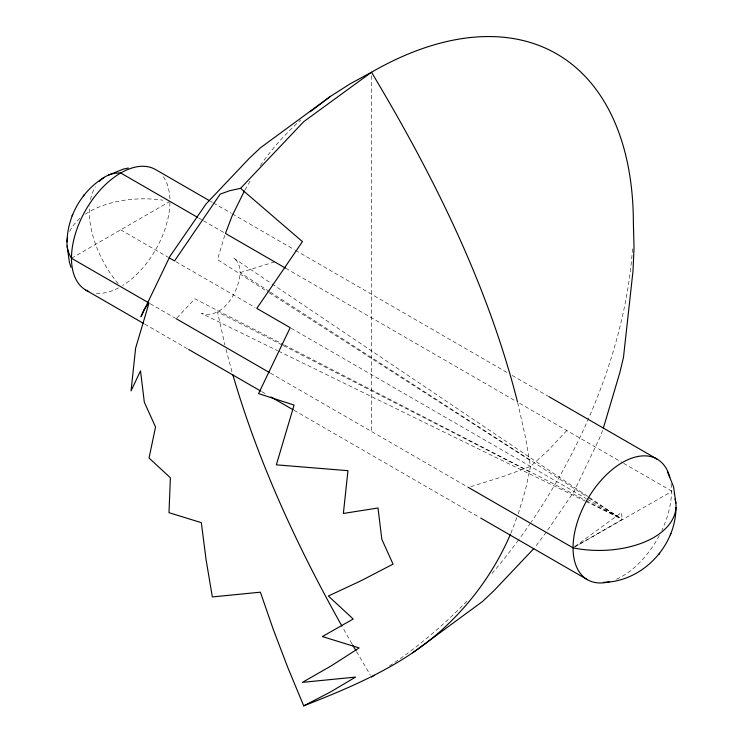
<?xml version="1.0" encoding="UTF-8"?>
<svg xmlns="http://www.w3.org/2000/svg" width="743" height="743" viewBox="0 0 743 743"><rect width="100%" height="100%" fill="white"/><g stroke="black" fill="none" stroke-linecap="round" stroke-linejoin="round"><path stroke-width="0.56" stroke-dasharray="3.71 2.79" d="M602.675 430.364L598.812 439.875L574.005 491.541L546.839 531.291M224.748 235.364L217.495 259.558L268.177 292.11M510.905 533.288L517.147 516.822M518.252 513.887L525.505 489.702L530.511 466.437L525.505 437.386L517.815 403.18M244.995 189.929L251.088 179.342M546.189 532.239L534.57 547.805M260.301 165.55C271.864 148.758 285.618 133.415 300.887 119.92M176.88 317.958L194.842 298.788L283.38 344.464M566.77 430.513L548.158 450.462L530.511 466.437L502.853 476.625L470.477 486.767M574.915 546.486L621.445 512.54L622.281 519.413L573.048 547.842M71.486 258.267L169.952 201.418M575.063 546.69L672.062 491.309M274.706 261.889L240.147 272.635C239.2 291.126 223.299 319.601 201.474 313.453L277.594 350.677M278.644 351.188L584.871 500.931M585.911 501.441L620.117 518.168L588.521 496.9M282.173 345.012L217.495 311.874L224.897 344.984M283.204 345.541L529.387 471.675M284.402 344.993L585.085 500.095M586.116 500.624L620.117 518.168L588.01 497.42M210.399 201.223L212.396 202.375M213.39 202.95L231.352 213.315M232.345 213.891L294.404 249.722M295.408 250.298L508.184 373.144M512.196 375.466L549.337 396.901M198.53 217.913L202.867 220.42M203.517 220.792L223.819 232.522M285.739 268.269L515.577 400.96M519.589 403.282L622.634 462.768M623.628 463.344L671.514 490.993L673.158 494.114M120.719 229.838L167.862 257.059M175.887 261.694L255.137 307.444M291.247 328.295L586.264 498.627M587.267 499.194L622.281 519.413M150.3 303.766L175.589 318.366M270.48 373.153L468.294 487.362M144.764 324.124L187.663 348.885M261.917 391.756L266.932 394.654M294.033 410.303L479.709 517.5M269.152 292.733L529.387 459.889M269.384 291.525L240.147 272.635L239.376 266.31L237.11 261.304L233.516 257.97L271.065 283.241M270.359 292.157L587.035 496.788M272.031 283.891L587.564 496.259M351.959 643.865L342.514 627.101M356.556 651.667L370.348 675.071M226.039 349.349L232.095 372.308M371.5 75.712L371.5 431.479M632.497 248.784A370.358 213.826 -60 0 1 531.254 522.013M530.595 522.97A370.358 213.826 -60 0 1 519.162 539.121M518.475 540.05A370.358 213.826 -60 0 1 490.454 575.342M466.92 601.143A370.358 213.826 -60 0 1 389.258 666.072M671.096 483.814A69.628 40.196 -60 0 1 661.827 530.446M659.292 535.545A69.628 40.196 -60 0 1 615.854 579.494M163.358 176.797A69.628 40.196 -60 0 1 169.933 200.192M169.943 202.477A69.628 40.196 -60 0 1 122.549 285.591M118.583 287.866A69.628 40.196 -60 0 1 93.915 293.002M118.1 283.65A77.894 44.97 60 0 1 89.29 211.699A77.894 44.97 60 0 1 89.578 205.95M69.675 231.472A77.894 44.97 0 0 1 80.142 218.182M85.38 214.17A77.894 44.97 0 0 1 89.29 211.699A77.894 44.97 0 0 1 163.014 200.201M90.544 199.495A77.894 44.97 60 0 1 95.383 186.716"/><path stroke-width="1.11" d="M67.019 241.809C67.539 215.795 81.962 190.812 104.234 177.354M675.981 507.45C675.851 546.207 642.481 581.741 603.4 582.363M603.335 428.154L619.783 372.819L623.47 357.457L632.99 271.149L634.03 247.614L633.38 223.429A370.358 213.826 -60 0 0 371.5 72.238L350.232 83.764L330.375 96.432L260.384 147.829L248.933 158.705L206.052 203.963L168.995 257.71M510.432 534.301C495.925 568.042 474.573 598.7 448.057 624.111C407.814 663.434 355.284 685.631 303.72 705.85L287.792 667.502L273.34 629.6L260.384 592.18L212.34 596.935L206.052 559.525L201.334 522.663L168.995 512.679L170.379 477.795L149.046 458.004L155.547 427.002L144.328 402.214L140.511 370.878L131.056 390.864L135.625 348.086L149.046 302.949L144.188 309.376L140.984 316.676L169.237 257.849L174.549 260.923L220.188 194.127L229.606 190.728L240.565 188.341L303.72 121.666L371.5 72.238C433.392 175.524 487.845 284.866 517.537 402.093M72.043 215.823L72.712 214.439M670.288 534.821L670.957 533.437M244.438 190.886L232.095 215.972L225.463 233.469L285.479 268.112M83.374 195.976L84.238 194.703M658.762 554.557L659.626 553.284M533.771 548.64L494.067 590.555L482.616 601.421L412.625 652.828M310.24 111.719L330.375 96.432M303.72 705.85L330.319 692.058L355.591 677.087L302.447 682.353L331.462 665.719L359.166 647.933L322.351 636.565L353.194 619.021L328.378 596.016L361.367 580.589L393.038 564.113L381.828 539.325L378.001 507.989L343.377 513.45L347.956 470.672L276.34 464.839L294.098 405.074L258.555 393.604L290.207 327.691L256.809 308.41L302.447 241.624L240.565 188.341M107.911 175.357L123.301 169.116L128.307 168.011M209.405 200.647L155.528 169.543A69.628 40.196 -60 0 0 84.563 212.117A69.628 40.196 -60 0 0 88.733 291.525M549.337 396.901L657.1 459.118M197.536 217.337L120.719 172.989A77.894 44.97 60 0 0 99.367 181.422M148.303 302.615L71.486 258.267A77.894 44.97 0 0 1 67.585 237.63M176.23 318.738L269.579 372.633M468.294 487.362L573.048 547.842A77.894 44.97 0 0 0 653.71 537.56A77.894 44.97 0 0 0 675.081 499.101M85.9 290.141L143.761 323.549M188.657 349.461L260.914 391.18M270.944 396.976L293.03 409.718M480.712 518.075L587.472 579.716M352.535 644.84L355.981 650.692M341.956 626.108C297.154 546.263 258.397 462.527 232.754 374.472M667.353 471.591L673.585 486.823L675.87 503.262M70.966 267.331L69.415 262.437L67.13 245.989M374.286 675.396A370.358 213.826 -60 0 1 371.5 677.022M609.539 581.685A69.628 40.196 -60 0 1 587.472 499.315A69.628 40.196 -60 0 1 669.842 477.247"/></g></svg>
